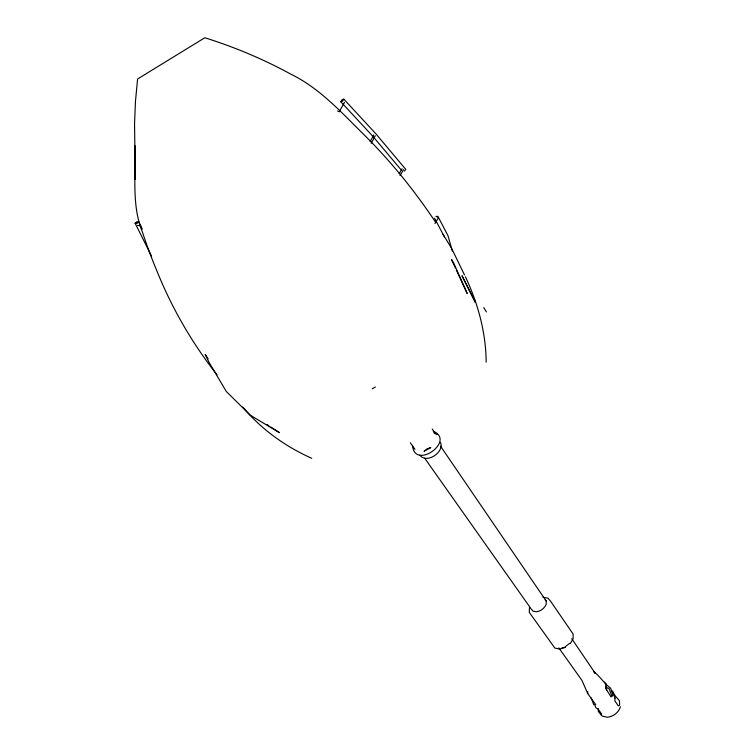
<?xml version="1.0" encoding="UTF-8"?>
<svg xmlns="http://www.w3.org/2000/svg" width="755" height="755" viewBox="0 0 755 755"><rect width="100%" height="100%" fill="white"/><g stroke="black" fill="none" stroke-linecap="round" stroke-linejoin="round"><path stroke-width="1.13" d="M440.552 446.214L546.242 601.074L546.186 604.377C544.44 608.332 540.816 611.144 536.512 611.786L533.068 611.163L531.133 608.898L424.678 458.181M604.321 682.076L606.218 684.285L606.69 689.985L611.05 696.941L613.013 695.166L610.616 688.126C604.113 683.501 599.932 676.235 593.553 671.403L595.402 673.545L571.752 638.683M529.444 607.709L529.302 612.38L554.859 648.073L559.71 649.036L565.363 647.413M606.218 684.285L605.557 688.4L606.69 689.985M620.45 706.755C618.656 712.673 613.126 716.712 607.058 717.25L601.98 715.985L598.3 711.37L598.253 708.539M370.139 141.562L373.734 134.994M371.186 143.299L375.292 135.787M344.488 102.378L339.165 111.816L337.57 110.994M569.704 643.317L564.702 647.129M570.27 643.637L573.111 638.739L573.111 634.049L550.678 601.32L547.894 598.149L543.015 597.318M399.121 173.754L402.085 168.78M400.018 175.622L403.557 169.648M434.974 223.471L438.466 217.695L437.051 216.798M401.717 170.536L372.828 136.278L340.798 101.736L342.091 99.698L343.827 99.132L375.877 133.795L405.765 169.375L404.397 171.196M343.827 99.132L342.534 101.189L340.798 101.736M151.632 256.275L135.107 223.254L136.929 221.706L138.741 221.876L142.336 229.095M138.741 221.876L136.919 223.423L135.107 223.254M436.277 434.635L437.06 434.191M372.215 388.787L375.377 387.032M600.904 714.504L601.707 714.192L598.177 709.19L595.837 707.69L595.072 705.717M561.994 647.903L563.796 647.384M435.918 216.43L437.9 216.374L447.979 235.683L452.311 251.047M137.486 225.377L140.94 225.943M433.304 431.247C455.907 440.835 415.108 470.223 412.579 446.016M311.711 458.294C285.239 446.498 261.249 429.265 242.695 406.926M266.93 424.527L268.865 425.782M270.79 427.037L279.482 432.681L250.301 415.222L226.283 391.439L209.192 362.636L205.152 354.369L208.125 358.804M433.861 432.7L435.484 433.785L432.219 429.029M558.842 647.894L581.926 680.368L587.749 693.581L595.723 704.632L593.808 704.811L591.165 697.903M545.185 599.866L546.242 601.074M217.015 374.763C194.205 345.875 175.283 313.957 160.73 280.143C154.124 264.552 147.829 248.829 142.657 232.691C131.172 204.992 136.145 174.754 134.881 145.677L135.277 179.407L134.55 123.811L135.447 101.557L137.599 78.973L204.822 37.75C234.588 47.093 263.467 59.192 290.845 74.16C320.007 88.335 341.694 112.788 364.439 135.145C391.203 161.674 414.957 191.213 435.824 222.574M419.837 455.02C426.33 464.485 444.969 451.962 440.439 442.279M410.342 442.76L414.986 449.367M483.728 307.578L486.428 311.975M442.94 234.192L451.613 248.348L464.485 274.924M434.54 218.129L444.468 236.976M465.382 276.755C477.953 303.331 485.975 332.587 486.154 362.117M455.388 267.94L451.443 259.427L453.585 262.778L467.203 293.487L456.369 270.073M611.88 696.091L609.106 688.607A10.768 7.861 -34.7 0 0 605.84 687.654M587.73 691.495L587.749 693.581M615.004 698.073L614.853 700.838L618.307 705.887L619.6 705.151L619.468 700.763L615.533 696.28L612.088 691.231L612.598 691.023L615.004 698.073M427.255 448.81L424.065 451.245L430.794 447.583L427.255 448.81M469.11 289.882L461.966 275.717L475.376 302.387L469.11 289.882"/></g></svg>
